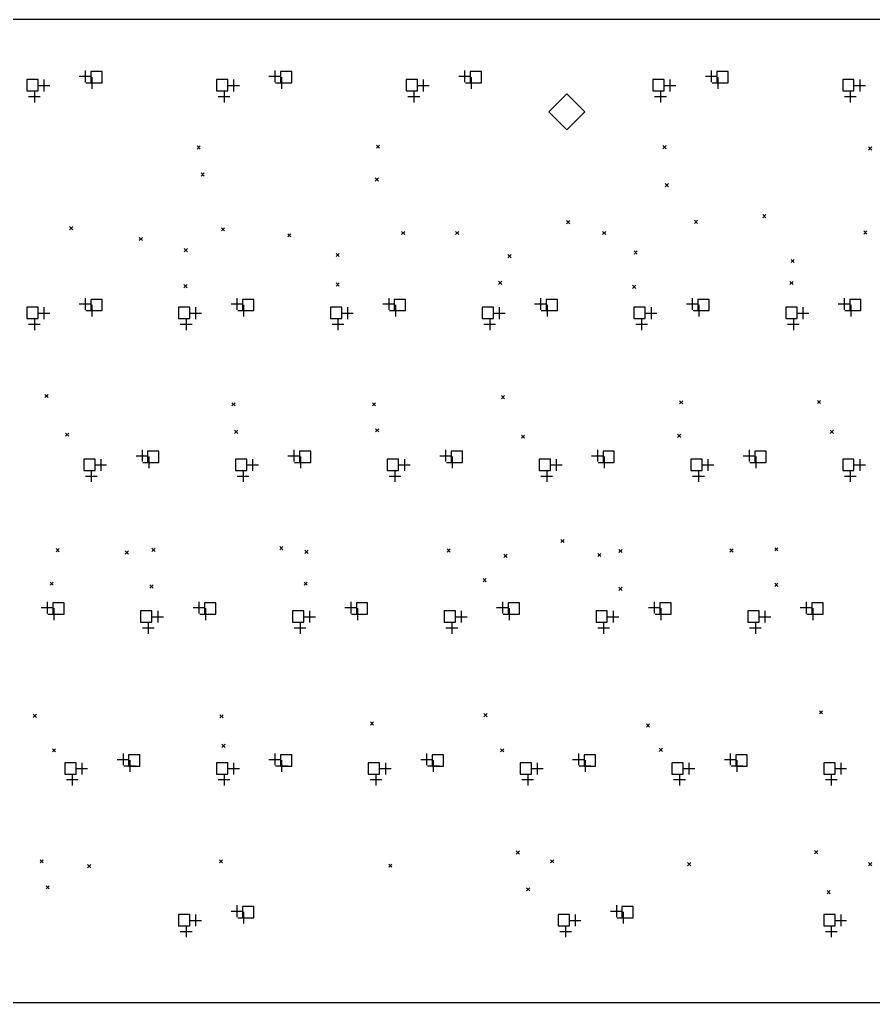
# Model space of a CAD drawing. Extents: x 0 to 17.2, y -5.9 to -0.3.
# Drawn here: x 4.136 to 8.343, y -5.157 to -0.315 of the extents above; entities that cross this region are included whole.
import ezdxf

# ---------------------------------------------------------------- set-up
doc = ezdxf.new("R2010")
doc.units = 0
doc.header["$MEASUREMENT"] = 0
doc.layers.add('BLACK', color=7, linetype='CONTINUOUS')

msp = doc.modelspace()

# ---------------------------------------------------------------- linework, layer by layer
at = {"layer": 'BLACK', "linetype": 'CONTINUOUS'}
for p, q in [((17.0866, -0.314961), (0.19685, -0.314961)), ((4.45807, -0.564961), (4.45807, -0.622835)), ((4.54142, -0.571177), (4.48574, -0.571177)), ((4.48574, -0.571177), (4.48574, -0.626855)), ((4.54142, -0.626855), (4.54142, -0.571177)), ((5.39311, -0.564961), (5.39311, -0.622835)), ((5.47646, -0.571177), (5.42078, -0.571177)), ((5.42078, -0.571177), (5.42078, -0.626855)), ((5.47646, -0.626855), (5.47646, -0.571177)), ((6.32815, -0.564961), (6.32815, -0.622835)), ((6.4115, -0.571177), (6.35582, -0.571177)), ((6.35582, -0.571177), (6.35582, -0.626855)), ((6.4115, -0.626855), (6.4115, -0.571177)), ((7.5437, -0.564961), (7.5437, -0.622835)), ((7.62705, -0.571177), (7.57137, -0.571177)), ((7.57137, -0.571177), (7.57137, -0.626855)), ((7.62705, -0.626855), (7.62705, -0.571177)), ((4.22646, -0.610547), (4.17078, -0.610547)), ((4.17078, -0.610547), (4.17078, -0.666225)), ((4.22646, -0.666225), (4.22646, -0.610547)), ((4.25472, -0.610433), (4.25472, -0.668307)), ((4.42913, -0.593898), (4.48701, -0.593898)), ((4.46201, -0.626575), (4.51988, -0.626575)), ((4.48574, -0.626855), (4.54142, -0.626855)), ((4.49094, -0.597638), (4.49094, -0.655512)), ((5.1615, -0.610547), (5.10582, -0.610547)), ((5.10582, -0.610547), (5.10582, -0.666225)), ((5.1615, -0.666225), (5.1615, -0.610547)), ((5.18976, -0.610433), (5.18976, -0.668307)), ((5.36417, -0.593898), (5.42205, -0.593898)), ((5.39705, -0.626575), (5.45492, -0.626575)), ((5.42078, -0.626855), (5.47646, -0.626855)), ((5.42598, -0.597638), (5.42598, -0.655512)), ((6.09654, -0.610547), (6.04086, -0.610547)), ((6.04086, -0.610547), (6.04086, -0.666225)), ((6.09654, -0.666225), (6.09654, -0.610547)), ((6.1248, -0.610433), (6.1248, -0.668307)), ((6.29921, -0.593898), (6.35709, -0.593898)), ((6.33209, -0.626575), (6.38996, -0.626575)), ((6.35582, -0.626855), (6.4115, -0.626855)), ((6.36102, -0.597638), (6.36102, -0.655512)), ((7.31209, -0.610547), (7.25641, -0.610547)), ((7.25641, -0.610547), (7.25641, -0.666225)), ((7.31209, -0.666225), (7.31209, -0.610547)), ((7.34035, -0.610433), (7.34035, -0.668307)), ((7.51476, -0.593898), (7.57264, -0.593898)), ((7.54764, -0.626575), (7.60551, -0.626575)), ((7.57137, -0.626855), (7.62705, -0.626855)), ((7.57657, -0.597638), (7.57657, -0.655512)), ((8.24713, -0.610547), (8.19145, -0.610547)), ((8.19145, -0.610547), (8.19145, -0.666225)), ((8.24713, -0.666225), (8.24713, -0.610547)), ((8.27539, -0.610433), (8.27539, -0.668307)), ((4.17078, -0.666225), (4.22646, -0.666225)), ((4.20807, -0.664961), (4.20807, -0.722835)), ((4.22579, -0.63937), (4.28366, -0.63937)), ((5.10582, -0.666225), (5.1615, -0.666225)), ((5.14311, -0.664961), (5.14311, -0.722835)), ((5.16083, -0.63937), (5.2187, -0.63937)), ((6.04086, -0.666225), (6.09654, -0.666225)), ((6.07815, -0.664961), (6.07815, -0.722835)), ((6.09587, -0.63937), (6.15374, -0.63937)), ((7.25641, -0.666225), (7.31209, -0.666225)), ((7.2937, -0.664961), (7.2937, -0.722835)), ((7.31142, -0.63937), (7.36929, -0.63937)), ((8.19145, -0.666225), (8.24713, -0.666225)), ((8.22874, -0.664961), (8.22874, -0.722835)), ((8.24646, -0.63937), (8.30433, -0.63937)), ((4.17913, -0.693898), (4.23701, -0.693898)), ((5.11417, -0.693898), (5.17205, -0.693898)), ((6.04921, -0.693898), (6.10709, -0.693898)), ((6.83268, -0.681102), (6.74409, -0.769685)), ((6.92126, -0.769685), (6.83268, -0.681102)), ((7.26476, -0.693898), (7.32264, -0.693898)), ((8.1998, -0.693898), (8.25768, -0.693898)), ((6.74409, -0.769685), (6.83268, -0.858268)), ((6.83268, -0.858268), (6.92126, -0.769685)), ((5.00984, -0.937008), (5.02559, -0.952756)), ((5.02559, -0.937008), (5.00984, -0.952756)), ((5.8937, -0.933071), (5.90945, -0.948819)), ((5.90945, -0.933071), (5.8937, -0.948819)), ((7.30512, -0.935039), (7.32087, -0.950787)), ((7.32087, -0.935039), (7.30512, -0.950787)), ((8.3189, -0.941949), (8.33465, -0.957697)), ((8.33465, -0.941949), (8.3189, -0.957697)), ((5.02953, -1.06986), (5.04528, -1.08561)), ((5.04528, -1.06986), (5.02953, -1.08561)), ((5.8878, -1.09449), (5.90354, -1.11024)), ((5.90354, -1.09449), (5.8878, -1.11024)), ((7.31693, -1.12301), (7.33268, -1.13876)), ((7.33268, -1.12301), (7.31693, -1.13876)), ((6.83071, -1.30512), (6.84646, -1.32087)), ((6.84646, -1.30512), (6.83071, -1.32087)), ((7.46063, -1.30315), (7.47638, -1.3189)), ((7.47638, -1.30315), (7.46063, -1.3189)), ((7.79724, -1.27559), (7.81299, -1.29134)), ((7.81299, -1.27559), (7.79724, -1.29134)), ((4.38189, -1.33465), (4.39764, -1.35039)), ((4.39764, -1.33465), (4.38189, -1.35039)), ((5.12992, -1.34055), (5.14567, -1.3563)), ((5.14567, -1.34055), (5.12992, -1.3563)), ((4.72441, -1.3878), (4.74016, -1.40354)), ((4.74016, -1.3878), (4.72441, -1.40354)), ((5.45669, -1.37008), (5.47244, -1.38583)), ((5.47244, -1.37008), (5.45669, -1.38583)), ((6.01772, -1.35827), (6.03346, -1.37402)), ((6.03346, -1.35827), (6.01772, -1.37402)), ((6.28346, -1.35827), (6.29921, -1.37402)), ((6.29921, -1.35827), (6.28346, -1.37402)), ((7.00787, -1.35827), (7.02362, -1.37402)), ((7.02362, -1.35827), (7.00787, -1.37402)), ((8.29528, -1.3563), (8.31102, -1.37205)), ((8.31102, -1.3563), (8.29528, -1.37205)), ((4.94685, -1.44291), (4.9626, -1.45866)), ((4.9626, -1.44291), (4.94685, -1.45866)), ((5.69488, -1.46654), (5.71063, -1.48228)), ((5.71063, -1.46654), (5.69488, -1.48228)), ((6.54134, -1.47244), (6.55709, -1.48819)), ((6.55709, -1.47244), (6.54134, -1.48819)), ((7.16339, -1.45472), (7.17913, -1.47047)), ((7.17913, -1.45472), (7.16339, -1.47047)), ((7.93701, -1.49606), (7.95276, -1.51181)), ((7.95276, -1.49606), (7.93701, -1.51181)), ((4.94488, -1.62008), (4.96063, -1.63583)), ((4.96063, -1.62008), (4.94488, -1.63583)), ((5.69488, -1.6122), (5.71063, -1.62795)), ((5.71063, -1.6122), (5.69488, -1.62795)), ((6.49606, -1.60433), (6.51181, -1.62008)), ((6.51181, -1.60433), (6.49606, -1.62008)), ((7.15551, -1.62402), (7.17126, -1.63976)), ((7.17126, -1.62402), (7.15551, -1.63976)), ((7.93091, -1.60453), (7.94665, -1.62028)), ((7.94665, -1.60453), (7.93091, -1.62028)), ((4.45807, -1.68701), (4.45807, -1.74488)), ((4.54142, -1.69322), (4.48574, -1.69322)), ((4.48574, -1.69322), (4.48574, -1.7489)), ((4.54142, -1.7489), (4.54142, -1.69322)), ((5.2061, -1.68701), (5.2061, -1.74488)), ((5.28945, -1.69322), (5.23378, -1.69322)), ((5.23378, -1.69322), (5.23378, -1.7489)), ((5.28945, -1.7489), (5.28945, -1.69322)), ((5.95413, -1.68701), (5.95413, -1.74488)), ((6.03748, -1.69322), (5.98181, -1.69322)), ((5.98181, -1.69322), (5.98181, -1.7489)), ((6.03748, -1.7489), (6.03748, -1.69322)), ((6.70217, -1.68701), (6.70217, -1.74488)), ((6.78552, -1.69322), (6.72984, -1.69322)), ((6.72984, -1.69322), (6.72984, -1.7489)), ((6.78552, -1.7489), (6.78552, -1.69322)), ((7.4502, -1.68701), (7.4502, -1.74488)), ((7.53355, -1.69322), (7.47787, -1.69322)), ((7.47787, -1.69322), (7.47787, -1.7489)), ((7.53355, -1.7489), (7.53355, -1.69322)), ((8.19823, -1.68701), (8.19823, -1.74488)), ((8.28158, -1.69322), (8.2259, -1.69322)), ((8.2259, -1.69322), (8.2259, -1.7489)), ((8.28158, -1.7489), (8.28158, -1.69322)), ((4.22646, -1.73259), (4.17078, -1.73259)), ((4.17078, -1.73259), (4.17078, -1.78827)), ((4.22646, -1.78827), (4.22646, -1.73259)), ((4.25472, -1.73248), (4.25472, -1.79035)), ((4.42913, -1.71594), (4.48701, -1.71594)), ((4.49094, -1.71969), (4.49094, -1.77756)), ((4.97449, -1.73259), (4.91881, -1.73259)), ((4.91881, -1.73259), (4.91881, -1.78827)), ((4.97449, -1.78827), (4.97449, -1.73259)), ((5.00276, -1.73248), (5.00276, -1.79035)), ((5.17717, -1.71594), (5.23504, -1.71594)), ((5.23898, -1.71969), (5.23898, -1.77756)), ((5.72252, -1.73259), (5.66685, -1.73259)), ((5.66685, -1.73259), (5.66685, -1.78827)), ((5.72252, -1.78827), (5.72252, -1.73259)), ((5.75079, -1.73248), (5.75079, -1.79035)), ((5.9252, -1.71594), (5.98307, -1.71594)), ((5.98701, -1.71969), (5.98701, -1.77756)), ((6.47056, -1.73259), (6.41488, -1.73259)), ((6.41488, -1.73259), (6.41488, -1.78827)), ((6.47056, -1.78827), (6.47056, -1.73259)), ((6.49882, -1.73248), (6.49882, -1.79035)), ((6.67323, -1.71594), (6.7311, -1.71594)), ((6.73504, -1.71969), (6.73504, -1.77756)), ((7.21859, -1.73259), (7.16291, -1.73259)), ((7.16291, -1.73259), (7.16291, -1.78827)), ((7.21859, -1.78827), (7.21859, -1.73259)), ((7.24685, -1.73248), (7.24685, -1.79035)), ((7.42126, -1.71594), (7.47913, -1.71594)), ((7.48307, -1.71969), (7.48307, -1.77756)), ((7.96662, -1.73259), (7.91094, -1.73259)), ((7.91094, -1.73259), (7.91094, -1.78827)), ((7.96662, -1.78827), (7.96662, -1.73259)), ((7.99488, -1.73248), (7.99488, -1.79035)), ((8.16929, -1.71594), (8.22717, -1.71594)), ((8.2311, -1.71969), (8.2311, -1.77756)), ((4.17078, -1.78827), (4.22646, -1.78827)), ((4.20807, -1.78701), (4.20807, -1.84488)), ((4.22579, -1.76142), (4.28366, -1.76142)), ((4.46201, -1.74862), (4.51988, -1.74862)), ((4.48574, -1.7489), (4.54142, -1.7489)), ((4.91881, -1.78827), (4.97449, -1.78827)), ((4.9561, -1.78701), (4.9561, -1.84488)), ((4.97382, -1.76142), (5.03169, -1.76142)), ((5.21004, -1.74862), (5.26791, -1.74862)), ((5.23378, -1.7489), (5.28945, -1.7489)), ((5.66685, -1.78827), (5.72252, -1.78827)), ((5.70413, -1.78701), (5.70413, -1.84488)), ((5.72185, -1.76142), (5.77972, -1.76142)), ((5.95807, -1.74862), (6.01594, -1.74862)), ((5.98181, -1.7489), (6.03748, -1.7489)), ((6.41488, -1.78827), (6.47056, -1.78827)), ((6.45217, -1.78701), (6.45217, -1.84488)), ((6.46988, -1.76142), (6.52776, -1.76142)), ((6.7061, -1.74862), (6.76398, -1.74862)), ((6.72984, -1.7489), (6.78552, -1.7489)), ((7.16291, -1.78827), (7.21859, -1.78827)), ((7.2002, -1.78701), (7.2002, -1.84488)), ((7.21791, -1.76142), (7.27579, -1.76142)), ((7.45413, -1.74862), (7.51201, -1.74862)), ((7.47787, -1.7489), (7.53355, -1.7489)), ((7.91094, -1.78827), (7.96662, -1.78827)), ((7.94823, -1.78701), (7.94823, -1.84488)), ((7.96594, -1.76142), (8.02382, -1.76142)), ((8.20217, -1.74862), (8.26004, -1.74862)), ((8.2259, -1.7489), (8.28158, -1.7489)), ((4.17913, -1.81594), (4.23701, -1.81594)), ((4.92717, -1.81594), (4.98504, -1.81594)), ((5.6752, -1.81594), (5.73307, -1.81594)), ((6.42323, -1.81594), (6.4811, -1.81594)), ((7.17126, -1.81594), (7.22913, -1.81594)), ((7.91929, -1.81594), (7.97717, -1.81594)), ((4.25984, -2.16142), (4.27559, -2.17717)), ((4.27559, -2.16142), (4.25984, -2.17717)), ((6.50984, -2.16732), (6.52559, -2.18307)), ((6.52559, -2.16732), (6.50984, -2.18307)), ((5.1811, -2.20276), (5.19685, -2.2185)), ((5.19685, -2.20276), (5.1811, -2.2185)), ((5.87402, -2.20276), (5.88976, -2.2185)), ((5.88976, -2.20276), (5.87402, -2.2185)), ((7.3878, -2.19291), (7.40354, -2.20866)), ((7.40354, -2.19291), (7.3878, -2.20866)), ((8.06693, -2.19094), (8.08268, -2.20669)), ((8.08268, -2.19094), (8.06693, -2.20669)), ((4.3622, -2.35236), (4.37795, -2.36811)), ((4.37795, -2.35236), (4.3622, -2.36811)), ((5.19488, -2.33858), (5.21063, -2.35433)), ((5.21063, -2.33858), (5.19488, -2.35433)), ((5.88976, -2.33071), (5.90551, -2.34646)), ((5.90551, -2.33071), (5.88976, -2.34646)), ((6.60827, -2.3622), (6.62402, -2.37795)), ((6.62402, -2.3622), (6.60827, -2.37795)), ((7.37795, -2.35827), (7.3937, -2.37402)), ((7.3937, -2.35827), (7.37795, -2.37402)), ((8.12992, -2.33858), (8.14567, -2.35433)), ((8.14567, -2.33858), (8.12992, -2.35433)), ((4.70965, -2.46398), (4.76752, -2.46398)), ((4.73858, -2.43504), (4.73858, -2.49291)), ((4.82193, -2.44126), (4.76626, -2.44126)), ((4.76626, -2.44126), (4.76626, -2.49693)), ((4.77146, -2.46772), (4.77146, -2.52559)), ((4.82193, -2.49693), (4.82193, -2.44126)), ((5.45768, -2.46398), (5.51555, -2.46398)), ((5.48661, -2.43504), (5.48661, -2.49291)), ((5.56997, -2.44126), (5.51429, -2.44126)), ((5.51429, -2.44126), (5.51429, -2.49693)), ((5.51949, -2.46772), (5.51949, -2.52559)), ((5.56997, -2.49693), (5.56997, -2.44126)), ((6.20571, -2.46398), (6.26358, -2.46398)), ((6.23465, -2.43504), (6.23465, -2.49291)), ((6.318, -2.44126), (6.26232, -2.44126)), ((6.26232, -2.44126), (6.26232, -2.49693)), ((6.26752, -2.46772), (6.26752, -2.52559)), ((6.318, -2.49693), (6.318, -2.44126)), ((6.95374, -2.46398), (7.01161, -2.46398)), ((6.98268, -2.43504), (6.98268, -2.49291)), ((7.06603, -2.44126), (7.01035, -2.44126)), ((7.01035, -2.44126), (7.01035, -2.49693)), ((7.01555, -2.46772), (7.01555, -2.52559)), ((7.06603, -2.49693), (7.06603, -2.44126)), ((7.70177, -2.46398), (7.75965, -2.46398)), ((7.73071, -2.43504), (7.73071, -2.49291)), ((7.81406, -2.44126), (7.75838, -2.44126)), ((7.75838, -2.44126), (7.75838, -2.49693)), ((7.76358, -2.46772), (7.76358, -2.52559)), ((7.81406, -2.49693), (7.81406, -2.44126)), ((4.50697, -2.48063), (4.45129, -2.48063)), ((4.45129, -2.48063), (4.45129, -2.5363)), ((4.5063, -2.50945), (4.56417, -2.50945)), ((4.50697, -2.5363), (4.50697, -2.48063)), ((4.53524, -2.48051), (4.53524, -2.53839)), ((4.74252, -2.49665), (4.80039, -2.49665)), ((4.76626, -2.49693), (4.82193, -2.49693)), ((5.255, -2.48063), (5.19933, -2.48063)), ((5.19933, -2.48063), (5.19933, -2.5363)), ((5.25433, -2.50945), (5.3122, -2.50945)), ((5.255, -2.5363), (5.255, -2.48063)), ((5.28327, -2.48051), (5.28327, -2.53839)), ((5.49055, -2.49665), (5.54843, -2.49665)), ((5.51429, -2.49693), (5.56997, -2.49693)), ((6.00304, -2.48063), (5.94736, -2.48063)), ((5.94736, -2.48063), (5.94736, -2.5363)), ((6.00236, -2.50945), (6.06024, -2.50945)), ((6.00304, -2.5363), (6.00304, -2.48063)), ((6.0313, -2.48051), (6.0313, -2.53839)), ((6.23858, -2.49665), (6.29646, -2.49665)), ((6.26232, -2.49693), (6.318, -2.49693)), ((6.75107, -2.48063), (6.69539, -2.48063)), ((6.69539, -2.48063), (6.69539, -2.5363)), ((6.75039, -2.50945), (6.80827, -2.50945)), ((6.75107, -2.5363), (6.75107, -2.48063)), ((6.77933, -2.48051), (6.77933, -2.53839)), ((6.98661, -2.49665), (7.04449, -2.49665)), ((7.01035, -2.49693), (7.06603, -2.49693)), ((7.4991, -2.48063), (7.44342, -2.48063)), ((7.44342, -2.48063), (7.44342, -2.5363)), ((7.49843, -2.50945), (7.5563, -2.50945)), ((7.4991, -2.5363), (7.4991, -2.48063)), ((7.52736, -2.48051), (7.52736, -2.53839)), ((7.73465, -2.49665), (7.79252, -2.49665)), ((7.75838, -2.49693), (7.81406, -2.49693)), ((8.24713, -2.48063), (8.19145, -2.48063)), ((8.19145, -2.48063), (8.19145, -2.5363)), ((8.24646, -2.50945), (8.30433, -2.50945)), ((8.24713, -2.5363), (8.24713, -2.48063)), ((8.27539, -2.48051), (8.27539, -2.53839)), ((4.45129, -2.5363), (4.50697, -2.5363)), ((4.45965, -2.56398), (4.51752, -2.56398)), ((4.48858, -2.53504), (4.48858, -2.59291)), ((5.19933, -2.5363), (5.255, -2.5363)), ((5.20768, -2.56398), (5.26555, -2.56398)), ((5.23661, -2.53504), (5.23661, -2.59291)), ((5.94736, -2.5363), (6.00304, -2.5363)), ((5.95571, -2.56398), (6.01358, -2.56398)), ((5.98465, -2.53504), (5.98465, -2.59291)), ((6.69539, -2.5363), (6.75107, -2.5363)), ((6.70374, -2.56398), (6.76161, -2.56398)), ((6.73268, -2.53504), (6.73268, -2.59291)), ((7.44342, -2.5363), (7.4991, -2.5363)), ((7.45177, -2.56398), (7.50965, -2.56398)), ((7.48071, -2.53504), (7.48071, -2.59291)), ((8.19145, -2.5363), (8.24713, -2.5363)), ((8.1998, -2.56398), (8.25768, -2.56398)), ((8.22874, -2.53504), (8.22874, -2.59291)), ((6.80315, -2.87598), (6.8189, -2.89173)), ((6.8189, -2.87598), (6.80315, -2.89173)), ((4.31496, -2.92126), (4.33071, -2.93701)), ((4.33071, -2.92126), (4.31496, -2.93701)), ((4.65551, -2.93307), (4.67126, -2.94882)), ((4.67126, -2.93307), (4.65551, -2.94882)), ((4.7874, -2.91929), (4.80315, -2.93504)), ((4.80315, -2.91929), (4.7874, -2.93504)), ((5.41732, -2.91142), (5.43307, -2.92717)), ((5.43307, -2.91142), (5.41732, -2.92717)), ((5.54134, -2.92913), (5.55709, -2.94488)), ((5.55709, -2.92913), (5.54134, -2.94488)), ((6.24213, -2.92323), (6.25787, -2.93898)), ((6.25787, -2.92323), (6.24213, -2.93898)), ((6.52165, -2.94882), (6.5374, -2.96457)), ((6.5374, -2.94882), (6.52165, -2.96457)), ((6.98425, -2.94488), (7, -2.96063)), ((7, -2.94488), (6.98425, -2.96063)), ((7.08858, -2.9252), (7.10433, -2.94094)), ((7.10433, -2.9252), (7.08858, -2.94094)), ((7.63583, -2.92323), (7.65157, -2.93898)), ((7.65157, -2.92323), (7.63583, -2.93898)), ((7.8563, -2.91732), (7.87205, -2.93307)), ((7.87205, -2.91732), (7.8563, -2.93307)), ((4.28543, -3.08661), (4.30118, -3.10236)), ((4.30118, -3.08661), (4.28543, -3.10236)), ((5.5374, -3.08661), (5.55315, -3.10236)), ((5.55315, -3.08661), (5.5374, -3.10236)), ((6.41929, -3.0689), (6.43504, -3.08465)), ((6.43504, -3.0689), (6.41929, -3.08465)), ((7.8563, -3.09252), (7.87205, -3.10827)), ((7.87205, -3.09252), (7.8563, -3.10827)), ((4.77756, -3.10039), (4.79331, -3.11614)), ((4.79331, -3.10039), (4.77756, -3.11614)), ((7.08858, -3.1122), (7.10433, -3.12795)), ((7.10433, -3.1122), (7.08858, -3.12795)), ((4.27106, -3.18307), (4.27106, -3.24094)), ((4.35441, -3.18929), (4.29874, -3.18929)), ((4.29874, -3.18929), (4.29874, -3.24497)), ((4.35441, -3.24497), (4.35441, -3.18929)), ((5.01909, -3.18307), (5.01909, -3.24094)), ((5.10245, -3.18929), (5.04677, -3.18929)), ((5.04677, -3.18929), (5.04677, -3.24497)), ((5.10245, -3.24497), (5.10245, -3.18929)), ((5.76713, -3.18307), (5.76713, -3.24094)), ((5.85048, -3.18929), (5.7948, -3.18929)), ((5.7948, -3.18929), (5.7948, -3.24497)), ((5.85048, -3.24497), (5.85048, -3.18929)), ((6.51516, -3.18307), (6.51516, -3.24094)), ((6.59851, -3.18929), (6.54283, -3.18929)), ((6.54283, -3.18929), (6.54283, -3.24497)), ((6.59851, -3.24497), (6.59851, -3.18929)), ((7.26319, -3.18307), (7.26319, -3.24094)), ((7.34654, -3.18929), (7.29086, -3.18929)), ((7.29086, -3.18929), (7.29086, -3.24497)), ((7.34654, -3.24497), (7.34654, -3.18929)), ((8.01122, -3.18307), (8.01122, -3.24094)), ((8.09457, -3.18929), (8.03889, -3.18929)), ((8.03889, -3.18929), (8.03889, -3.24497)), ((8.09457, -3.24497), (8.09457, -3.18929)), ((4.24213, -3.21201), (4.3, -3.21201)), ((4.30394, -3.21575), (4.30394, -3.27362)), ((4.78748, -3.22866), (4.73181, -3.22866)), ((4.73181, -3.22866), (4.73181, -3.28434)), ((4.78748, -3.28434), (4.78748, -3.22866)), ((4.81575, -3.22854), (4.81575, -3.28642)), ((4.99016, -3.21201), (5.04803, -3.21201)), ((5.05197, -3.21575), (5.05197, -3.27362)), ((5.53552, -3.22866), (5.47984, -3.22866)), ((5.47984, -3.22866), (5.47984, -3.28434)), ((5.53552, -3.28434), (5.53552, -3.22866)), ((5.56378, -3.22854), (5.56378, -3.28642)), ((5.73819, -3.21201), (5.79606, -3.21201)), ((5.8, -3.21575), (5.8, -3.27362)), ((6.28355, -3.22866), (6.22787, -3.22866)), ((6.22787, -3.22866), (6.22787, -3.28434)), ((6.28355, -3.28434), (6.28355, -3.22866)), ((6.31181, -3.22854), (6.31181, -3.28642)), ((6.48622, -3.21201), (6.54409, -3.21201)), ((6.54803, -3.21575), (6.54803, -3.27362)), ((7.03158, -3.22866), (6.9759, -3.22866)), ((6.9759, -3.22866), (6.9759, -3.28434)), ((7.03158, -3.28434), (7.03158, -3.22866)), ((7.05984, -3.22854), (7.05984, -3.28642)), ((7.23425, -3.21201), (7.29213, -3.21201)), ((7.29606, -3.21575), (7.29606, -3.27362)), ((7.77961, -3.22866), (7.72393, -3.22866)), ((7.72393, -3.22866), (7.72393, -3.28434)), ((7.77961, -3.28434), (7.77961, -3.22866)), ((7.80787, -3.22854), (7.80787, -3.28642)), ((7.98228, -3.21201), (8.04016, -3.21201)), ((8.04409, -3.21575), (8.04409, -3.27362)), ((4.275, -3.24469), (4.33287, -3.24469)), ((4.29874, -3.24497), (4.35441, -3.24497)), ((4.73181, -3.28434), (4.78748, -3.28434)), ((4.76909, -3.28307), (4.76909, -3.34094)), ((4.78681, -3.25748), (4.84469, -3.25748)), ((5.02303, -3.24469), (5.08091, -3.24469)), ((5.04677, -3.24497), (5.10245, -3.24497)), ((5.47984, -3.28434), (5.53552, -3.28434)), ((5.51713, -3.28307), (5.51713, -3.34094)), ((5.53484, -3.25748), (5.59272, -3.25748)), ((5.77106, -3.24469), (5.82894, -3.24469)), ((5.7948, -3.24497), (5.85048, -3.24497)), ((6.22787, -3.28434), (6.28355, -3.28434)), ((6.26516, -3.28307), (6.26516, -3.34094)), ((6.28287, -3.25748), (6.34075, -3.25748)), ((6.51909, -3.24469), (6.57697, -3.24469)), ((6.54283, -3.24497), (6.59851, -3.24497)), ((6.9759, -3.28434), (7.03158, -3.28434)), ((7.01319, -3.28307), (7.01319, -3.34094)), ((7.03091, -3.25748), (7.08878, -3.25748)), ((7.26713, -3.24469), (7.325, -3.24469)), ((7.29086, -3.24497), (7.34654, -3.24497)), ((7.72393, -3.28434), (7.77961, -3.28434)), ((7.76122, -3.28307), (7.76122, -3.34094)), ((7.77894, -3.25748), (7.83681, -3.25748)), ((8.01516, -3.24469), (8.07303, -3.24469)), ((8.03889, -3.24497), (8.09457, -3.24497)), ((4.74016, -3.31201), (4.79803, -3.31201)), ((5.48819, -3.31201), (5.54606, -3.31201)), ((6.23622, -3.31201), (6.29409, -3.31201)), ((6.98425, -3.31201), (7.04213, -3.31201)), ((7.73228, -3.31201), (7.79016, -3.31201)), ((8.07677, -3.72047), (8.09252, -3.73622)), ((8.09252, -3.72047), (8.07677, -3.73622)), ((4.20276, -3.73819), (4.2185, -3.75394)), ((4.2185, -3.73819), (4.20276, -3.75394)), ((5.12205, -3.74016), (5.1378, -3.75591)), ((5.1378, -3.74016), (5.12205, -3.75591)), ((5.86417, -3.77559), (5.87992, -3.79134)), ((5.87992, -3.77559), (5.86417, -3.79134)), ((6.42323, -3.73425), (6.43898, -3.75)), ((6.43898, -3.73425), (6.42323, -3.75)), ((7.22441, -3.78543), (7.24016, -3.80118)), ((7.24016, -3.78543), (7.22441, -3.80118)), ((4.29724, -3.90748), (4.31299, -3.92323)), ((4.31299, -3.90748), (4.29724, -3.92323)), ((5.13189, -3.88583), (5.14764, -3.90157)), ((5.14764, -3.88583), (5.13189, -3.90157)), ((6.50591, -3.90748), (6.52165, -3.92323)), ((6.52165, -3.90748), (6.50591, -3.92323)), ((7.2874, -3.90551), (7.30315, -3.92126)), ((7.30315, -3.90551), (7.2874, -3.92126)), ((4.61614, -3.96004), (4.67402, -3.96004)), ((4.64508, -3.9311), (4.64508, -3.98898)), ((4.72843, -3.93732), (4.67275, -3.93732)), ((4.67275, -3.93732), (4.67275, -3.993)), ((4.67795, -3.96378), (4.67795, -4.02165)), ((4.72843, -3.993), (4.72843, -3.93732)), ((5.36417, -3.96004), (5.42205, -3.96004)), ((5.39311, -3.9311), (5.39311, -3.98898)), ((5.47646, -3.93732), (5.42078, -3.93732)), ((5.42078, -3.93732), (5.42078, -3.993)), ((5.42598, -3.96378), (5.42598, -4.02165)), ((5.47646, -3.993), (5.47646, -3.93732)), ((6.1122, -3.96004), (6.17008, -3.96004)), ((6.14114, -3.9311), (6.14114, -3.98898)), ((6.22449, -3.93732), (6.16881, -3.93732)), ((6.16881, -3.93732), (6.16881, -3.993)), ((6.17402, -3.96378), (6.17402, -4.02165)), ((6.22449, -3.993), (6.22449, -3.93732)), ((6.86024, -3.96004), (6.91811, -3.96004)), ((6.88917, -3.9311), (6.88917, -3.98898)), ((6.97252, -3.93732), (6.91685, -3.93732)), ((6.91685, -3.93732), (6.91685, -3.993)), ((6.92205, -3.96378), (6.92205, -4.02165)), ((6.97252, -3.993), (6.97252, -3.93732)), ((7.60827, -3.96004), (7.66614, -3.96004)), ((7.6372, -3.9311), (7.6372, -3.98898)), ((7.72056, -3.93732), (7.66488, -3.93732)), ((7.66488, -3.93732), (7.66488, -3.993)), ((7.67008, -3.96378), (7.67008, -4.02165)), ((7.72056, -3.993), (7.72056, -3.93732)), ((4.41347, -3.97669), (4.35779, -3.97669)), ((4.35779, -3.97669), (4.35779, -4.03237)), ((4.4128, -4.00551), (4.47067, -4.00551)), ((4.41347, -4.03237), (4.41347, -3.97669)), ((4.44173, -3.97657), (4.44173, -4.03445)), ((4.64902, -3.99272), (4.70689, -3.99272)), ((4.67275, -3.993), (4.72843, -3.993)), ((5.1615, -3.97669), (5.10582, -3.97669)), ((5.10582, -3.97669), (5.10582, -4.03237)), ((5.16083, -4.00551), (5.2187, -4.00551)), ((5.1615, -4.03237), (5.1615, -3.97669)), ((5.18976, -3.97657), (5.18976, -4.03445)), ((5.39705, -3.99272), (5.45492, -3.99272)), ((5.42078, -3.993), (5.47646, -3.993)), ((5.90953, -3.97669), (5.85385, -3.97669)), ((5.85385, -3.97669), (5.85385, -4.03237)), ((5.90886, -4.00551), (5.96673, -4.00551)), ((5.90953, -4.03237), (5.90953, -3.97669)), ((5.9378, -3.97657), (5.9378, -4.03445)), ((6.14508, -3.99272), (6.20295, -3.99272)), ((6.16881, -3.993), (6.22449, -3.993)), ((6.65756, -3.97669), (6.60189, -3.97669)), ((6.60189, -3.97669), (6.60189, -4.03237)), ((6.65689, -4.00551), (6.71476, -4.00551)), ((6.65756, -4.03237), (6.65756, -3.97669)), ((6.68583, -3.97657), (6.68583, -4.03445)), ((6.89311, -3.99272), (6.95098, -3.99272)), ((6.91685, -3.993), (6.97252, -3.993)), ((7.4056, -3.97669), (7.34992, -3.97669)), ((7.34992, -3.97669), (7.34992, -4.03237)), ((7.40492, -4.00551), (7.4628, -4.00551)), ((7.4056, -4.03237), (7.4056, -3.97669)), ((7.43386, -3.97657), (7.43386, -4.03445)), ((7.64114, -3.99272), (7.69902, -3.99272)), ((7.66488, -3.993), (7.72056, -3.993)), ((8.15363, -3.97669), (8.09795, -3.97669)), ((8.09795, -3.97669), (8.09795, -4.03237)), ((8.15295, -4.00551), (8.21083, -4.00551)), ((8.15363, -4.03237), (8.15363, -3.97669)), ((8.18189, -3.97657), (8.18189, -4.03445)), ((4.35779, -4.03237), (4.41347, -4.03237)), ((4.36614, -4.06004), (4.42402, -4.06004)), ((4.39508, -4.0311), (4.39508, -4.08898)), ((5.10582, -4.03237), (5.1615, -4.03237)), ((5.11417, -4.06004), (5.17205, -4.06004)), ((5.14311, -4.0311), (5.14311, -4.08898)), ((5.85385, -4.03237), (5.90953, -4.03237)), ((5.8622, -4.06004), (5.92008, -4.06004)), ((5.89114, -4.0311), (5.89114, -4.08898)), ((6.60189, -4.03237), (6.65756, -4.03237)), ((6.61024, -4.06004), (6.66811, -4.06004)), ((6.63917, -4.0311), (6.63917, -4.08898)), ((7.34992, -4.03237), (7.4056, -4.03237)), ((7.35827, -4.06004), (7.41614, -4.06004)), ((7.3872, -4.0311), (7.3872, -4.08898)), ((8.09795, -4.03237), (8.15363, -4.03237)), ((8.1063, -4.06004), (8.16417, -4.06004)), ((8.13524, -4.0311), (8.13524, -4.08898)), ((4.23622, -4.45472), (4.25197, -4.47047)), ((4.25197, -4.45472), (4.23622, -4.47047)), ((5.12008, -4.45472), (5.13583, -4.47047)), ((5.13583, -4.45472), (5.12008, -4.47047)), ((6.58268, -4.41142), (6.59843, -4.42717)), ((6.59843, -4.41142), (6.58268, -4.42717)), ((6.75197, -4.45472), (6.76772, -4.47047)), ((6.76772, -4.45472), (6.75197, -4.47047)), ((8.05315, -4.40945), (8.0689, -4.4252)), ((8.0689, -4.40945), (8.05315, -4.4252)), ((4.47047, -4.47835), (4.48622, -4.49409)), ((4.48622, -4.47835), (4.47047, -4.49409)), ((5.95472, -4.47638), (5.97047, -4.49213)), ((5.97047, -4.47638), (5.95472, -4.49213)), ((7.42717, -4.4685), (7.44291, -4.48425)), ((7.44291, -4.4685), (7.42717, -4.48425)), ((8.3189, -4.4685), (8.33465, -4.48425)), ((8.33465, -4.4685), (8.3189, -4.48425)), ((4.26575, -4.58268), (4.2815, -4.59843)), ((4.2815, -4.58268), (4.26575, -4.59843)), ((6.63386, -4.59252), (6.64961, -4.60827)), ((6.64961, -4.59252), (6.63386, -4.60827)), ((8.11417, -4.6063), (8.12992, -4.62205)), ((8.12992, -4.6063), (8.11417, -4.62205)), ((5.2061, -4.67913), (5.2061, -4.73701)), ((5.28945, -4.68535), (5.23378, -4.68535)), ((5.23378, -4.68535), (5.23378, -4.74103)), ((5.28945, -4.74103), (5.28945, -4.68535)), ((7.07618, -4.67913), (7.07618, -4.73701)), ((7.15953, -4.68535), (7.10385, -4.68535)), ((7.10385, -4.68535), (7.10385, -4.74103)), ((7.15953, -4.74103), (7.15953, -4.68535)), ((4.97449, -4.72472), (4.91881, -4.72472)), ((4.91881, -4.72472), (4.91881, -4.7804)), ((4.97449, -4.7804), (4.97449, -4.72472)), ((5.00276, -4.72461), (5.00276, -4.78248)), ((5.17717, -4.70807), (5.23504, -4.70807)), ((5.21004, -4.74075), (5.26791, -4.74075)), ((5.23378, -4.74103), (5.28945, -4.74103)), ((5.23898, -4.71181), (5.23898, -4.76969)), ((6.84457, -4.72472), (6.78889, -4.72472)), ((6.78889, -4.72472), (6.78889, -4.7804)), ((6.84457, -4.7804), (6.84457, -4.72472)), ((6.87283, -4.72461), (6.87283, -4.78248)), ((7.04724, -4.70807), (7.10512, -4.70807)), ((7.08012, -4.74075), (7.13799, -4.74075)), ((7.10385, -4.74103), (7.15953, -4.74103)), ((7.10906, -4.71181), (7.10906, -4.76969)), ((8.15363, -4.72472), (8.09795, -4.72472)), ((8.09795, -4.72472), (8.09795, -4.7804)), ((8.15363, -4.7804), (8.15363, -4.72472)), ((8.18189, -4.72461), (8.18189, -4.78248)), ((4.91881, -4.7804), (4.97449, -4.7804)), ((4.9561, -4.77913), (4.9561, -4.83701)), ((4.97382, -4.75354), (5.03169, -4.75354)), ((6.78889, -4.7804), (6.84457, -4.7804)), ((6.82618, -4.77913), (6.82618, -4.83701)), ((6.8439, -4.75354), (6.90177, -4.75354)), ((8.09795, -4.7804), (8.15363, -4.7804)), ((8.13524, -4.77913), (8.13524, -4.83701)), ((8.15295, -4.75354), (8.21083, -4.75354)), ((4.92717, -4.80807), (4.98504, -4.80807)), ((6.79724, -4.80807), (6.85512, -4.80807)), ((8.1063, -4.80807), (8.16417, -4.80807)), ((0.19685, -5.15748), (9.37008, -5.15748))]:
    msp.add_line(p, q, dxfattribs=at)

doc.saveas('drawing.dxf')
